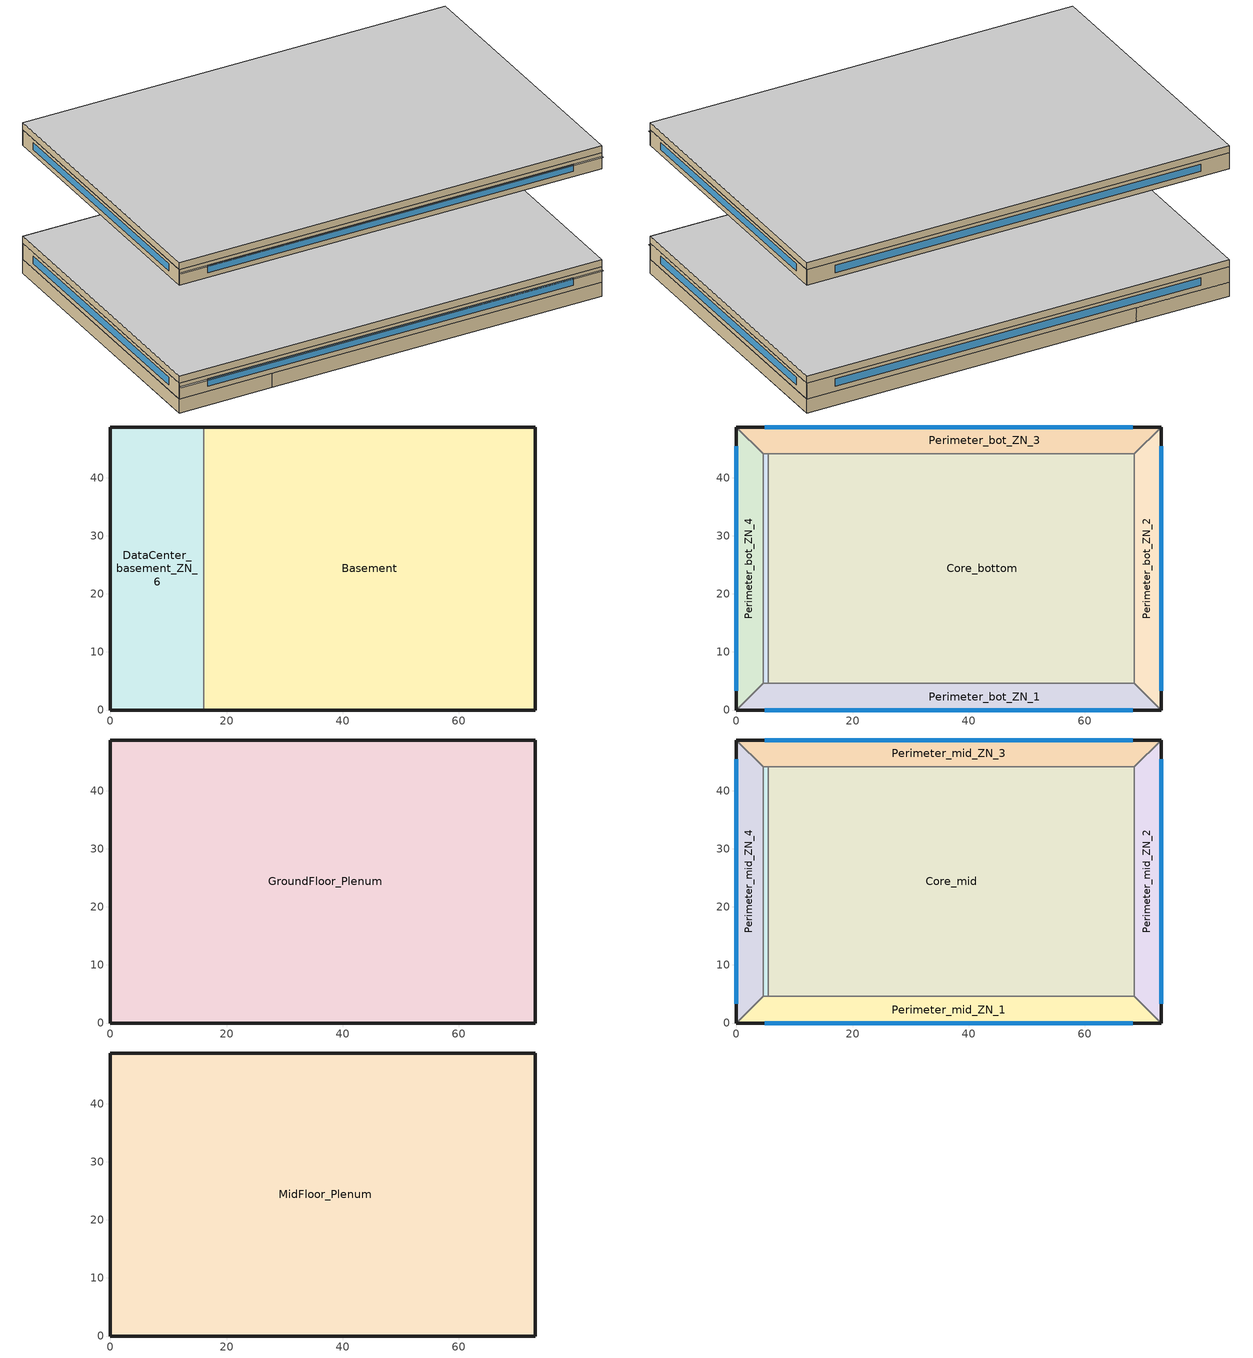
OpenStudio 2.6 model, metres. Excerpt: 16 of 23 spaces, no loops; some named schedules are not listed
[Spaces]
Basement
 floor ground: 73.11,48.74 73.11,0 16.08,0 16.08,48.74 z-2.44
 wall ground: 16.08,0 73.11,0 73.11,48.74 16.08,48.74 z-2.44:0
 wall to DataCenter_basement_ZN_6: 16.08,48.74 16.08,0 z-2.44:0
DataCenter_basement_ZN_6
 floor ground: 16.08,48.74 16.08,0 0,0 0,48.74 z-2.44
 wall ground: 16.08,48.74 0,48.74 0,0 16.08,0 z-2.44:0
Core_bottom
 floor to DataCenter_basement_ZN_6: 16.08,44.16 16.08,4.57 5.49,4.57 5.49,44.16 z0
 floor to Basement: 68.53,44.16 68.53,4.57 16.08,4.57 16.08,44.16 z0
 wall to Perimeter_bot_ZN_1: 5.49,4.57 68.53,4.57 z0:2.74
 wall to DataCenter_bot_ZN_6: 5.49,44.16 5.49,4.57 z0:2.74
 wall to Perimeter_bot_ZN_2: 68.53,4.57 68.53,44.16 z0:2.74
 wall to Perimeter_bot_ZN_3: 68.53,44.16 5.49,44.16 z0:2.74
Perimeter_bot_ZN_3
 floor to Basement: 73.11,48.74 68.53,44.16 16.08,44.16 16.08,48.74 z0
 floor to DataCenter_basement_ZN_6: 16.08,48.74 16.08,44.16 4.57,44.16 0,48.74 z0
 wall outside (BTAP-Ext-Wall-Mass:U-0.247-:{ "cond"=>0.24} adj ext wall insulation): 73.11,48.74 0,48.74 z0:2.74
 wall to Perimeter_bot_ZN_4: 0,48.74 4.57,44.16 z0:2.74
 wall to Perimeter_bot_ZN_2: 68.53,44.16 73.11,48.74 z0:2.74
 wall to DataCenter_bot_ZN_6: 4.57,44.16 5.49,44.16 z0:2.74
 window: 68.2,48.74 4.91,48.74 z0.86:2.14
Perimeter_bot_ZN_1
 floor to DataCenter_basement_ZN_6: 16.08,4.57 16.08,0 0,0 4.57,4.57 z0
 floor to Basement: 68.53,4.57 73.11,0 16.08,0 16.08,4.57 z0
 wall outside (BTAP-Ext-Wall-Mass:U-0.247-:{ "cond"=>0.24} adj ext wall insulation): 0,0 73.11,0 z0:2.74
 wall to Perimeter_bot_ZN_4: 4.57,4.57 0,0 z0:2.74
 wall to DataCenter_bot_ZN_6: 5.49,4.57 4.57,4.57 z0:2.74
 wall to Perimeter_bot_ZN_2: 73.11,0 68.53,4.57 z0:2.74
 window: 4.91,0 68.2,0 z0.86:2.14
Perimeter_bot_ZN_2
 floor to Basement: 73.11,48.74 73.11,0 68.53,4.57 68.53,44.16 z0
 wall outside (BTAP-Ext-Wall-Mass:U-0.247-:{ "cond"=>0.24} adj ext wall insulation): 73.11,0 73.11,48.74 z0:2.74
 window: 73.11,3.28 73.11,45.46 z0.86:2.14
Perimeter_bot_ZN_4
 floor to DataCenter_basement_ZN_6: 0,48.74 4.57,44.16 4.57,4.57 0,0 z0
 wall outside (BTAP-Ext-Wall-Mass:U-0.247-:{ "cond"=>0.24} adj ext wall insulation): 0,48.74 0,0 z0:2.74
 wall to DataCenter_bot_ZN_6: 4.57,4.57 4.57,44.16 z0:2.74
 window: 0,45.46 0,3.28 z0.86:2.14
DataCenter_bot_ZN_6
 floor to DataCenter_basement_ZN_6: 5.49,44.16 5.49,4.57 4.57,4.57 4.57,44.16 z0
GroundFloor_Plenum
 floor to Perimeter_bot_ZN_4: 0,48.74 4.57,44.16 4.57,4.57 0,0 z2.74
 floor to Perimeter_bot_ZN_2: 73.11,48.74 73.11,0 68.53,4.57 68.53,44.16 z2.74
 floor to Perimeter_bot_ZN_1: 68.53,4.57 73.11,0 0,0 4.57,4.57 z2.74
 floor to Perimeter_bot_ZN_3: 73.11,48.74 68.53,44.16 4.57,44.16 0,48.74 z2.74
 floor to Core_bottom: 68.53,44.16 68.53,4.57 5.49,4.57 5.49,44.16 z2.74
 floor to DataCenter_bot_ZN_6: 5.49,44.16 5.49,4.57 4.57,4.57 4.57,44.16 z2.74
 wall outside (BTAP-Ext-Wall-Mass:U-0.247-:{ "cond"=>0.24} adj ext wall insulation): 73.11,0 73.11,48.74 0,48.74 0,0 73.11,0 z2.74:3.96
 ceiling adiabatic (BTAP-Int-Wall): 73.11,0 73.11,48.74 0,48.74 0,0 z3.96
Perimeter_mid_ZN_2
 floor adiabatic (BTAP-Int-Wall): 73.11,48.74 73.11,0 68.53,4.57 68.53,44.16 z19.82
 wall outside (BTAP-Ext-Wall-Mass:U-0.247-:{ "cond"=>0.24} adj ext wall insulation): 73.11,0 73.11,48.74 z19.82:22.56
 wall to Perimeter_mid_ZN_3: 73.11,48.74 68.53,44.16 z19.82:22.56
 wall to Perimeter_mid_ZN_1: 68.53,4.57 73.11,0 z19.82:22.56
 wall to Core_mid: 68.53,44.16 68.53,4.57 z19.82:22.56
 window: 73.11,3.28 73.11,45.46 z20.68:21.96
Perimeter_mid_ZN_1
 floor adiabatic (BTAP-Int-Wall): 68.53,4.57 73.11,0 0,0 4.57,4.57 z19.82
 wall outside (BTAP-Ext-Wall-Mass:U-0.247-:{ "cond"=>0.24} adj ext wall insulation): 0,0 73.11,0 z19.82:22.56
 wall to Perimeter_mid_ZN_4: 4.57,4.57 0,0 z19.82:22.56
 wall to DataCenter_mid_ZN_6: 5.49,4.57 4.57,4.57 z19.82:22.56
 wall to Core_mid: 68.53,4.57 5.49,4.57 z19.82:22.56
 window: 4.91,0 68.2,0 z20.68:21.96
DataCenter_mid_ZN_6
 floor adiabatic (BTAP-Int-Wall): 5.49,44.16 5.49,4.57 4.57,4.57 4.57,44.16 z19.82
 wall to Perimeter_mid_ZN_4: 4.57,44.16 4.57,4.57 z19.82:22.56
 wall to Core_mid: 5.49,4.57 5.49,44.16 z19.82:22.56
 wall to Perimeter_mid_ZN_3: 5.49,44.16 4.57,44.16 z19.82:22.56
Core_mid
 floor adiabatic (BTAP-Int-Wall): 68.53,44.16 68.53,4.57 5.49,4.57 5.49,44.16 z19.82
 wall to Perimeter_mid_ZN_3: 68.53,44.16 5.49,44.16 z19.82:22.56
Perimeter_mid_ZN_3
 floor adiabatic (BTAP-Int-Wall): 73.11,48.74 68.53,44.16 4.57,44.16 0,48.74 z19.82
 wall outside (BTAP-Ext-Wall-Mass:U-0.247-:{ "cond"=>0.24} adj ext wall insulation): 73.11,48.74 0,48.74 z19.82:22.56
 wall to Perimeter_mid_ZN_4: 0,48.74 4.57,44.16 z19.82:22.56
 window: 68.2,48.74 4.91,48.74 z20.68:21.96
Perimeter_mid_ZN_4
 floor adiabatic (BTAP-Int-Wall): 0,48.74 4.57,44.16 4.57,4.57 0,0 z19.82
 wall outside (BTAP-Ext-Wall-Mass:U-0.247-:{ "cond"=>0.24} adj ext wall insulation): 0,48.74 0,0 z19.82:22.56
 window: 0,45.46 0,3.28 z20.68:21.96
MidFloor_Plenum
 floor to Perimeter_mid_ZN_1: 68.53,4.57 73.11,0 0,0 4.57,4.57 z22.56
 floor to DataCenter_mid_ZN_6: 5.49,44.16 5.49,4.57 4.57,4.57 4.57,44.16 z22.56
 floor to Perimeter_mid_ZN_2: 73.11,48.74 73.11,0 68.53,4.57 68.53,44.16 z22.56
 floor to Perimeter_mid_ZN_4: 0,48.74 4.57,44.16 4.57,4.57 0,0 z22.56
 floor to Core_mid: 68.53,44.16 68.53,4.57 5.49,4.57 5.49,44.16 z22.56
 floor to Perimeter_mid_ZN_3: 73.11,48.74 68.53,44.16 4.57,44.16 0,48.74 z22.56
 wall outside (BTAP-Ext-Wall-Mass:U-0.247-:{ "cond"=>0.24} adj ext wall insulation): 73.11,48.74 0,48.74 0,0 73.11,0 73.11,48.74 z22.56:23.78
 ceiling adiabatic (BTAP-Int-Wall): 73.11,0 73.11,48.74 0,48.74 0,0 z23.78
shading: 73.08,0 0.03,0 0.03,-0.52 73.08,-0.52 z2.24; 73.08,0 0.03,0 0.03,-0.52 73.08,-0.52 z22.06
[Building]
LargeOffice-CAN_QC_Montreal-Trudeau.Intl.AP.716270_CWEC2016.epw created: 2019-07-24 20:39:40 +0000: North Axis {deg}=0; Default Construction Set=BTAP-Mass at hdd = 4400.0 adj ext wall insulation adj roof insulation; Standards Number of Stories=13; Standards Number of Above Ground Stories=12; Standards Building Type=NECB2017_LargeOffice
[Site]
Montreal-Trudeau Intl AP: Latitude {deg}=45.471; Longitude {deg}=-73.741; Time Zone {hr}=-5; Elevation {m}=36
[Site:WaterMainsTemperature]
Calculation Method=Correlation; Annual Average Outdoor Air Temperature {C}=7.6; Maximum Difference In Monthly Average Outdoor Air Temperatures {deltaC}=31.3
[Site:GroundTemperature:BuildingSurface]
19.527, 19.502, 19.536, 19.598, 20.002, 21.64, 22.225, 22.375, 21.449, 20.121, 19.802, 19.633
[SizingPeriod:DesignDay] Barometric Pressure {Pa}=100893; Sky Clearness=0; Rain Indicator=0; Snow Indicator=0; Day of Month=21; Daylight Saving Time Indicator=0; Humidity Indicating Type=Wetbulb; Dry-Bulb Temperature Range Modifier Type=DefaultMultipliers
Name | Maximum Dry-Bulb Temperature {C} | Daily Dry-Bulb Temperature Range {deltaC} | Humidity Indicating Conditions at Maximum Dry-Bulb | Wind Speed {m/s} | Wind Direction {deg} | Month | Day Type | Solar Model Indicator | ASHRAE Taub | ASHRAE Taud
Montreal-Trudeau Intl AP Ann Htg 99.6% Condns DB | -23.1 | 0 | -23.1 | 4.2 | 250 | 1 | WinterDesignDay | ASHRAEClearSky
Montreal-Trudeau Intl AP Ann Clg .4% Condns DB=>MWB | 30 | 8.9 | 22.1 | 5.3 | 220 | 7 | SummerDesignDay | ASHRAETau | 0.431 | 2.246
[ClimateZones]
Climate Zone Institution Name 2=CEC; Climate Zone Document Name 2=California Climate Zone Descriptions; Climate Zone Document Year 2=1995
[Material:NoMass] Roughness=Smooth; Thermal Absorptance=0.9; Solar Absorptance=0.7
Name | Thermal Resistance {m2-K/W} | Visible Absorptance
Typical Carpet Pad | 0.21648 | 0.8
Typical Insulation 1 | 5.20402 | 0.7
Typical Insulation 2 | 3.77764 | 0.7
Typical Insulation 3 | 6.41024 | 0.7
Typical Carpet Pad 2 | 1.25503 | 0.8
Typical Carpet Pad 3 | 3.45515 | 0.8
Typical Insulation 4 | 0.526298 | 0.7
Typical Insulation 5 | 0.526316 | 0.7
Typical Insulation 6 R-22.12_R-value 23.0 (ft^2*h*R/Btu) | 4.05053 | 0.7
[Material]
Name | Roughness | Thickness {m} | Conductivity {W/m-K} | Density {kg/m3} | Specific Heat {J/kg-K} | Thermal Absorptance | Solar Absorptance | Visible Absorptance
100mm Normalweight concrete floor | MediumSmooth | 0.1016 | 2.31 | 2322 | 832
G01 13mm gypsum board | Smooth | 0.0127 | 0.16 | 800 | 1090 | 0.9 | 0.7 | 0.5
G05 25mm wood | MediumSmooth | 0.0254 | 0.15 | 608 | 1630 | 0.9 | 0.5 | 0.5
4 in. Normalweight Concrete Floor | MediumRough | 0.1016 | 2.31 | 2322 | 832 | 0.9 | 0.7 | 0.7
1IN Stucco; 1IN Stucco 1 | Smooth | 0.0253 | 0.6918 | 1858 | 837 | 0.9 | 0.7 | 0.92
8IN CONCRETE HW RefBldg; 8IN CONCRETE HW RefBldg 1 | Rough | 0.2032 | 1.311 | 2240 | 836.8 | 0.9 | 0.7 | 0.7
1/2IN Gypsum; 1/2IN Gypsum 1 | Smooth | 0.0127 | 0.16 | 784.9 | 830 | 0.9 | 0.4 | 0.4
Metal Roof Surface; F08 Metal surface | Smooth | 0.0008 | 45.28 | 7824 | 500 | 0.9 | 0.7 | 0.7
6 in. Normalweight Concrete Floor | MediumRough | 0.1524 | 2.31 | 2322 | 832 | 0.9 | 0.7 | 0.7
[Construction]
BTAP-Int-Floor: 100mm Normalweight concrete floor, Typical Carpet Pad
BTAP-Int-Wall: G01 13mm gypsum board, G01 13mm gypsum board
BTAP-Int-Ceiling: Typical Carpet Pad, 100mm Normalweight concrete floor
BTAP-Ext-DaylightDiffuser: SimpleGlazing
BTAP-Int-Door: G05 25mm wood
BTAP-Ext-Floor-Mass:U-0.183: Typical Insulation 1, 4 in. Normalweight Concrete Floor, Typical Carpet Pad
BTAP-Ext-Wall-Mass:U-0.247: 1IN Stucco, 8IN CONCRETE HW RefBldg, Typical Insulation 2, 1/2IN Gypsum
BTAP-Ext-Roof-Metal:U-0.156: Metal Roof Surface, Typical Insulation 3
BTAP-Grnd-Floor-Mass:U-0.757: 6 in. Normalweight Concrete Floor, Typical Carpet Pad 2
BTAP-Grnd-Roof-Mass:U-0.284: 6 in. Normalweight Concrete Floor, Typical Carpet Pad 3
BTAP-Ext-Door:U-1.9000000000000001: F08 Metal surface, Typical Insulation 4
BTAP-Ext-OverHeadDoor:U-1.9000000000000001: Typical Insulation 5
BTAP-Ext-DaylightDiffuser:U=0.190 SHGC=0.600: SimpleGlazing:U=0.190 SHGC=0.600
BTAP-Ext-Wall-Mass:U-0.247-:{ "cond"=>0.24} adj ext wall insulation: 1IN Stucco 1, 8IN CONCRETE HW RefBldg 1, Typical Insulation 6 R-22.12_R-value 23.0 (ft^2*h*R/Btu), 1/2IN Gypsum 1
[DefaultConstructionSet] Default Interior Surface Constructions=Default Surface Constructions 2; Default Ground Contact Surface Constructions=BTAP-Mass at hdd = 4400.0 1; Default Exterior SubSurface Constructions=BTAP-Mass at hdd = 4400.0; Default Interior SubSurface Constructions=Default Sub Surface Constructions 2; Interior Partition Construction=BTAP-Int-Door
Name | Default Exterior Surface Constructions
BTAP-Mass at hdd = 4400.0 | BTAP-Mass at hdd = 4400.0
BTAP-Mass at hdd = 4400.0 adj ext wall insulation adj roof insulation | BTAP-Mass at hdd = 4400.0 adj ext wall insulation adj roof insulation
[DefaultSurfaceConstructions]
Name | Floor Construction | Wall Construction | Roof Ceiling Construction
Default Surface Constructions 2 | BTAP-Int-Floor | BTAP-Int-Wall | BTAP-Int-Ceiling
BTAP-Mass at hdd = 4400.0; BTAP-Mass at hdd = 4400.0 adj ext wall insulation adj roof insulation | BTAP-Ext-Floor-Mass:U-0.183 | BTAP-Ext-Wall-Mass:U-0.247 | BTAP-Ext-Roof-Metal:U-0.156
BTAP-Mass at hdd = 4400.0 1 | BTAP-Grnd-Floor-Mass:U-0.757 | BTAP-Grnd-Roof-Mass:U-0.284 | BTAP-Grnd-Roof-Mass:U-0.284
[DefaultSubSurfaceConstructions]
Name | Fixed Window Construction | Operable Window Construction | Door Construction | Glass Door Construction | Overhead Door Construction | Skylight Construction | Tubular Daylight Dome Construction | Tubular Daylight Diffuser Construction
Default Sub Surface Constructions 2 | BTAP-Ext-DaylightDiffuser | BTAP-Ext-DaylightDiffuser | BTAP-Int-Door
BTAP-Mass at hdd = 4400.0 | BTAP-Ext-DaylightDiffuser:U=0.190 SHGC=0.600 | BTAP-Ext-DaylightDiffuser:U=0.190 SHGC=0.600 | BTAP-Ext-Door:U-1.9000000000000001 | BTAP-Ext-DaylightDiffuser:U=0.190 SHGC=0.600 | BTAP-Ext-OverHeadDoor:U-1.9000000000000001 | BTAP-Ext-DaylightDiffuser:U=0.190 SHGC=0.600 | BTAP-Ext-DaylightDiffuser:U=0.190 SHGC=0.600 | BTAP-Ext-DaylightDiffuser:U=0.190 SHGC=0.600
[WindowMaterial:SimpleGlazingSystem] Solar Heat Gain Coefficient=0.4; Visible Transmittance=0.21
Name | U-Factor {W/m2-K}
SimpleGlazing | 2.2
SimpleGlazing:U=0.190 SHGC=0.600 | 1.9
[Space]
Name | Space Type | Building Story | Thermal Zone | Part of Total Floor Area
Core_mid | Space Function Office open plan | Building Story 2 | ALL_ST=Office open plan_FL=Building Story 2_SCH=A 4 | Yes
Perimeter_mid_ZN_2 | Space Function Office open plan | Building Story 2 | ALL_ST=Office open plan_FL=Building Story 2_SCH=A 2 | Yes
Perimeter_mid_ZN_1 | Space Function Office open plan | Building Story 2 | ALL_ST=Office open plan_FL=Building Story 2_SCH=A 1 | Yes
MidFloor_Plenum | Space Function - undefined - | Building Story 2 | ALL_ST=- undefined -_FL=Building Story 2_SCH=A | No
DataCenter_mid_ZN_6 | Space Function Office open plan | Building Story 2 | ALL_ST=Office open plan_FL=Building Story 2_SCH=A
Core_bottom | Space Function Office open plan | Building Story 1 | ALL_ST=Office open plan_FL=Building Story 1_SCH=A | Yes
Perimeter_bot_ZN_3 | Space Function Office open plan | Building Story 1 | ALL_ST=Office open plan_FL=Building Story 1_SCH=A 1 | Yes
Basement | Space Function Electrical/Mechanical room-sch-A | Basement Story 0 | WILD_ST=Electrical/Mechanical room-sch-A_FL=Basement Story 0_SCH=A | Yes
Perimeter_bot_ZN_1 | Space Function Office open plan | Building Story 1 | ALL_ST=Office open plan_FL=Building Story 1_SCH=A 4 | Yes
Perimeter_mid_ZN_3 | Space Function Office open plan | Building Story 2 | ALL_ST=Office open plan_FL=Building Story 2_SCH=A 3 | Yes
Perimeter_mid_ZN_4 | Space Function Office open plan | Building Story 2 | ALL_ST=Office open plan_FL=Building Story 2_SCH=A 5 | Yes
GroundFloor_Plenum | Space Function - undefined - | Building Story 1 | ALL_ST=- undefined -_FL=Building Story 1_SCH=A | No
DataCenter_basement_ZN_6 | Space Function Office open plan | Basement Story 0 | ALL_ST=Office open plan_FL=Basement Story 0_SCH=A
Perimeter_bot_ZN_2 | Space Function Office open plan | Building Story 1 | ALL_ST=Office open plan_FL=Building Story 1_SCH=A 5 | Yes
Perimeter_bot_ZN_4 | Space Function Office open plan | Building Story 1 | ALL_ST=Office open plan_FL=Building Story 1_SCH=A 3 | Yes
DataCenter_bot_ZN_6 | Space Function Office open plan | Building Story 1 | ALL_ST=Office open plan_FL=Building Story 1_SCH=A 2
[BuildingStory]
Name | Nominal Z Coordinate {m}
Basement Story 0 | -2.439
Building Story 1 | 0
Building Story 2 | 19.816
[SpaceType] Standards Building Type=Space Function
Name | Default Schedule Set | Design Specification Outdoor Air Object | Standards Space Type
Space Function Electrical/Mechanical room-sch-A | Space Function Electrical/Mechanical room-sch-A Schedule Set | Space Function Electrical/Mechanical room-sch-A Ventilation | Electrical/Mechanical room-sch-A
Space Function Office open plan | Space Function Office open plan Schedule Set | Space Function Office open plan Ventilation | Office open plan
Space Function - undefined - | Space Function - undefined - Schedule Set | Space Function - undefined - Ventilation | - undefined -
[DesignSpecification:OutdoorAir]
Space Function Office open plan Ventilation: Outdoor Air Method=Sum; Outdoor Air Flow per Person {m3/s-person}=0; Outdoor Air Flow per Floor Area {m3/s-m2}=0.00042164; Outdoor Air Flow Rate {m3/s}=0; Outdoor Air Flow Air Changes per Hour {1/hr}=0
[DefaultScheduleSet]
Space Function Office open plan Schedule Set: Number of People Schedule=NECB-A-Occupancy; People Activity Level Schedule=NECB-Activity; Lighting Schedule=NECB-A-Occupancy-NECB-A-Lighting-0.2-0.1-0.67-Light Ruleset; Electric Equipment Schedule=NECB-A-Electric-Equipment; Infiltration Schedule=Always On
[ThermostatSetpoint:DualSetpoint]
Name | Heating Setpoint Temperature Schedule | Cooling Setpoint Temperature Schedule
Space Function Office open plan Thermostat 39; Space Function Office open plan Thermostat 40; Space Function Office open plan Thermostat 41; Space Function Office open plan Thermostat 42; Space Function Office open plan Thermostat 45; Space Function Office open plan Thermostat 46; Space Function Office open plan Thermostat 47; Space Function Office open plan Thermostat 48; Space Function Office open plan Thermostat 49; Space Function Office open plan Thermostat 50; Space Function Office open plan Thermostat 52; Space Function Office open plan Thermostat 54; Space Function Office open plan Thermostat 57; Space Function Electrical/Mechanical room-sch-A Thermostat 3 | NECB-A-Thermostat Setpoint-Heating | NECB-A-Thermostat Setpoint-Cooling
Space Function - undefined - Thermostat 8; Space Function - undefined - Thermostat 9
[People]
Space Function Office open plan People: People Definition=Space Function Office open plan People Definition; Space or SpaceType=Space Function Office open plan; Work Efficiency Schedule=Work Efficiency Schedule; Clothing Insulation Schedule=Clothing Schedule; Air Velocity Schedule=Air Velocity Schedule; Multiplier=1
[Lights]
Space Function Office open plan Lights: Lights Definition=Space Function Office open plan Lights Definition-new; Space or SpaceType=Space Function Office open plan; Fraction Replaceable=1
[ElectricEquipment]
Space Function Office open plan Elec Equip 30.0 percent reduction: Electric Equipment Definition=Space Function Office open plan Elec Equip Definition - 30.0 percent reduction; Space or SpaceType=Space Function Office open plan
[SpaceInfiltration:DesignFlowRate] Schedule=Always On Discrete; Design Flow Rate Calculation Method=Flow/ExteriorArea; Flow per Exterior Surface Area {m3/s-m2}=0.000206406; Constant Term Coefficient=0; Temperature Term Coefficient=0; Velocity Term Coefficient=0.224; Velocity Squared Term Coefficient=0
Name | Space or SpaceType
GroundFloor_Plenum Infiltration | GroundFloor_Plenum
MidFloor_Plenum Infiltration | MidFloor_Plenum
Perimeter_bot_ZN_1 Infiltration | Perimeter_bot_ZN_1
Perimeter_bot_ZN_2 Infiltration | Perimeter_bot_ZN_2
Perimeter_bot_ZN_3 Infiltration | Perimeter_bot_ZN_3
Perimeter_bot_ZN_4 Infiltration | Perimeter_bot_ZN_4
Perimeter_mid_ZN_1 Infiltration | Perimeter_mid_ZN_1
Perimeter_mid_ZN_2 Infiltration | Perimeter_mid_ZN_2
Perimeter_mid_ZN_3 Infiltration | Perimeter_mid_ZN_3
Perimeter_mid_ZN_4 Infiltration | Perimeter_mid_ZN_4
[ThermalZone] Use Ideal Air Loads=No
Name | Thermostat | Multiplier
ALL_ST=Office open plan_FL=Building Story 1_SCH=A | Space Function Office open plan Thermostat 39
ALL_ST=Office open plan_FL=Building Story 2_SCH=A | Space Function Office open plan Thermostat 40 | 10
ALL_ST=Office open plan_FL=Building Story 2_SCH=A 1 | Space Function Office open plan Thermostat 41 | 10
ALL_ST=Office open plan_FL=Building Story 1_SCH=A 1 | Space Function Office open plan Thermostat 42
ALL_ST=Office open plan_FL=Building Story 1_SCH=A 2 | Space Function Office open plan Thermostat 45
ALL_ST=Office open plan_FL=Building Story 1_SCH=A 3 | Space Function Office open plan Thermostat 46
ALL_ST=Office open plan_FL=Building Story 2_SCH=A 2 | Space Function Office open plan Thermostat 47 | 10
ALL_ST=- undefined -_FL=Building Story 2_SCH=A | Space Function - undefined - Thermostat 8 | 10
ALL_ST=Office open plan_FL=Basement Story 0_SCH=A | Space Function Office open plan Thermostat 48
ALL_ST=Office open plan_FL=Building Story 1_SCH=A 4 | Space Function Office open plan Thermostat 49
ALL_ST=Office open plan_FL=Building Story 2_SCH=A 3 | Space Function Office open plan Thermostat 50 | 10
ALL_ST=Office open plan_FL=Building Story 2_SCH=A 4 | Space Function Office open plan Thermostat 52 | 10
ALL_ST=Office open plan_FL=Building Story 2_SCH=A 5 | Space Function Office open plan Thermostat 54 | 10
ALL_ST=- undefined -_FL=Building Story 1_SCH=A | Space Function - undefined - Thermostat 9
ALL_ST=Office open plan_FL=Building Story 1_SCH=A 5 | Space Function Office open plan Thermostat 57
WILD_ST=Electrical/Mechanical room-sch-A_FL=Basement Story 0_SCH=A | Space Function Electrical/Mechanical room-sch-A Thermostat 3
